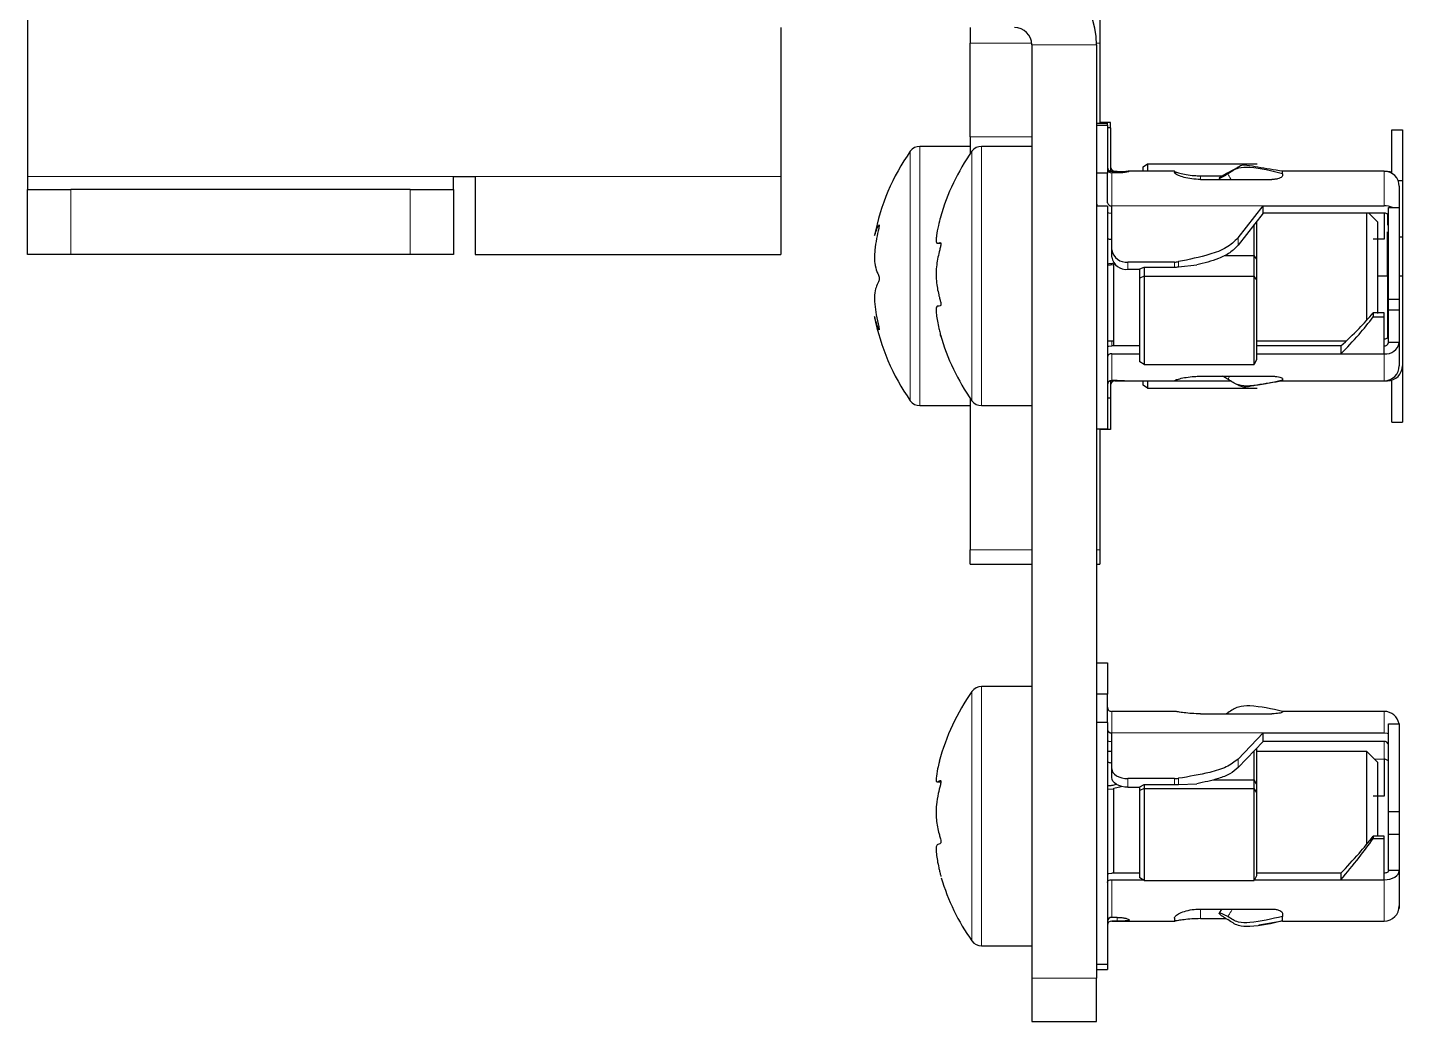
# Model space of a CAD drawing. Header units: millimetres. Extents: x -814 to 1058, y -456 to 1988.
# Drawn here: x -65.4 to -1.8, y -456 to -410 of the extents above; entities that cross this region are included whole.
import ezdxf

# ---------------------------------------------------------------- set-up
doc = ezdxf.new("R2010")
doc.units = ezdxf.units.MM

msp = doc.modelspace()

# ---------------------------------------------------------------- linework, layer by layer
at = {"color": 7, "linetype": 'Continuous', "lineweight": 25}
for p, q in [((-65.369, -403.533), (-65.369, -416.933)), ((-15.769, -406.139), (-15.769, -410.757)), ((-30.519, -410.033), (-30.519, -416.933)), ((-21.769, -410.033), (-21.769, -410.757)), ((-21.769, -415.087), (-21.769, -410.757)), ((-18.919, -410.833), (-18.919, -454.033)), ((-15.919, -410.833), (-15.919, -454.033)), ((-15.769, -410.757), (-15.769, -414.455)), ((-15.919, -414.455), (-15.419, -414.455)), ((-15.919, -414.552), (-15.419, -414.552)), ((-15.269, -414.433), (-15.769, -414.433)), ((-15.419, -414.552), (-15.419, -414.455)), ((-15.419, -414.552), (-15.419, -416.781)), ((-15.269, -414.675), (-15.269, -414.433)), ((-21.769, -415.087), (-21.769, -415.882)), ((-15.269, -414.675), (-15.419, -414.675)), ((-15.269, -414.675), (-15.269, -416.692)), ((-2.269, -414.775), (-1.769, -414.775)), ((-2.269, -416.777), (-2.269, -414.775)), ((-1.769, -414.775), (-1.769, -417.117)), ((-21.769, -415.533), (-24.094, -415.533)), ((-18.919, -415.533), (-21.244, -415.533)), ((-13.769, -416.483), (-13.569, -416.34)), ((-13.769, -416.683), (-13.769, -416.483)), ((-13.569, -416.34), (-13.569, -416.683)), ((-13.569, -416.34), (-8.484, -416.34)), ((-9.39, -416.505), (-9.843, -416.754)), ((-65.369, -416.933), (-65.369, -417.533)), ((-45.669, -417.533), (-45.669, -416.933)), ((-45.669, -416.933), (-44.669, -416.933)), ((-44.669, -416.933), (-44.669, -420.533)), ((-30.519, -416.933), (-30.519, -420.533)), ((-15.419, -416.781), (-15.919, -416.781)), ((-15.419, -418.153), (-15.419, -416.781)), ((-14.969, -416.698), (-15.219, -416.698)), ((-14.969, -416.764), (-15.219, -416.764)), ((-15.069, -416.698), (-15.069, -416.683)), ((-15.069, -416.683), (-15.009, -416.683)), ((-12.319, -416.683), (-14.452, -416.683)), ((-14.419, -416.686), (-14.419, -416.695)), ((-12.319, -416.683), (-12.319, -416.738)), ((-11.119, -416.896), (-10.088, -416.896)), ((-11.119, -417.068), (-7.819, -417.068)), ((-10.246, -417.005), (-10.246, -417.003)), ((-10.246, -417.006), (-10.211, -417.068)), ((-2.619, -416.683), (-7.319, -416.683)), ((-7.319, -416.798), (-7.319, -416.683)), ((-7.319, -416.798), (-7.319, -416.897)), ((-2.619, -416.683), (-2.469, -416.683)), ((-1.971, -417.117), (-1.769, -417.117)), ((-1.769, -417.117), (-1.769, -419.727)), ((-65.369, -420.533), (-65.369, -417.533)), ((-65.369, -417.533), (-63.369, -417.533)), ((-47.669, -417.533), (-63.369, -417.533)), ((-47.669, -417.533), (-45.669, -417.533)), ((-45.669, -417.533), (-45.669, -420.533)), ((-1.919, -417.383), (-1.919, -418.365)), ((-15.419, -418.308), (-15.919, -418.308)), ((-15.419, -418.308), (-15.419, -428.611)), ((-15.219, -420.33), (-15.219, -418.287)), ((-9.374, -419.773), (-8.219, -418.287)), ((-8.219, -418.621), (-8.219, -418.287)), ((-8.219, -418.287), (-2.619, -418.287)), ((-2.419, -418.365), (-1.919, -418.365)), ((-2.419, -422.612), (-2.419, -418.365)), ((-1.919, -418.365), (-1.919, -422.612)), ((-8.219, -418.621), (-9.374, -420.107)), ((-8.519, -419.007), (-8.519, -420.739)), ((-2.619, -418.621), (-8.219, -418.621)), ((-3.419, -418.883), (-3.419, -418.621)), ((-3.419, -423.577), (-3.419, -418.883)), ((-2.919, -419.033), (-3.331, -418.621)), ((-2.919, -419.033), (-2.919, -419.325)), ((-8.634, -420.584), (-8.634, -419.156)), ((-2.919, -419.325), (-2.919, -423.263)), ((-1.919, -419.727), (-1.769, -419.727)), ((-1.769, -419.727), (-1.769, -421.533)), ((-23.269, -420.017), (-23.123, -420.017)), ((-15.219, -420.664), (-15.219, -420.33)), ((-2.619, -419.835), (-3.119, -419.835)), ((-63.369, -420.533), (-65.369, -420.533)), ((-47.669, -420.533), (-63.369, -420.533)), ((-45.669, -420.533), (-47.669, -420.533)), ((-44.669, -420.533), (-30.519, -420.533)), ((-15.419, -421.037), (-15.119, -421.001)), ((-15.119, -420.986), (-15.074, -420.974)), ((-15.119, -424.765), (-15.119, -420.986)), ((-12.318, -420.887), (-14.469, -420.887)), ((-12.123, -421.11), (-11.283, -421.024)), ((-10.01, -420.584), (-8.634, -420.584)), ((-8.634, -421.545), (-8.634, -420.584)), ((-8.519, -420.739), (-8.634, -420.584)), ((-8.519, -420.739), (-8.519, -421.689)), ((-14.469, -421.222), (-13.919, -421.222)), ((-13.919, -421.208), (-13.719, -421.119)), ((-13.919, -421.628), (-13.919, -421.208)), ((-13.719, -421.545), (-13.919, -421.628)), ((-13.919, -425.499), (-13.919, -421.628)), ((-13.719, -421.119), (-13.719, -421.545)), ((-13.719, -421.119), (-12.318, -421.119)), ((-13.719, -421.545), (-13.719, -425.635)), ((-13.719, -421.545), (-8.634, -421.545)), ((-8.634, -425.635), (-8.634, -421.545)), ((-8.519, -421.689), (-8.634, -421.545)), ((-2.919, -421.533), (-2.469, -421.533)), ((-2.469, -421.533), (-2.419, -421.533)), ((-1.919, -421.533), (-1.769, -421.533)), ((-1.769, -421.533), (-1.769, -425.683)), ((-8.519, -421.689), (-8.519, -425.399)), ((-2.419, -422.612), (-1.919, -422.612)), ((-2.419, -423.1), (-2.419, -422.612)), ((-1.919, -422.612), (-1.919, -423.1)), ((-3.119, -423.232), (-3.119, -423.427)), ((-2.619, -423.232), (-3.119, -423.232)), ((-3.119, -423.427), (-2.619, -423.427)), ((-2.619, -423.427), (-2.619, -423.232)), ((-2.419, -423.1), (-1.919, -423.1)), ((-2.419, -424.616), (-2.419, -423.1)), ((-1.919, -423.1), (-1.919, -424.616)), ((-15.419, -424.533), (-15.119, -424.533)), ((-13.919, -424.765), (-15.219, -424.765)), ((-8.519, -424.533), (-4.377, -424.533)), ((-4.619, -424.765), (-8.519, -424.765)), ((-4.619, -424.765), (-4.619, -425.136)), ((-1.919, -424.616), (-2.419, -424.616)), ((-1.919, -424.616), (-1.919, -425.683)), ((-15.219, -425.136), (-13.919, -425.136)), ((-8.519, -425.399), (-8.634, -425.635)), ((-8.519, -425.136), (-4.619, -425.136)), ((-4.619, -425.136), (-2.619, -425.136)), ((-13.719, -425.635), (-13.919, -425.499)), ((-13.719, -425.635), (-8.634, -425.635)), ((-1.769, -425.683), (-1.769, -428.291)), ((-15.269, -426.374), (-15.269, -427.166)), ((-14.969, -426.368), (-15.219, -426.368)), ((-15.069, -426.383), (-14.452, -426.383)), ((-14.452, -426.383), (-12.319, -426.383)), ((-13.769, -426.584), (-13.769, -426.383)), ((-13.569, -426.726), (-13.769, -426.584)), ((-13.569, -426.383), (-13.569, -426.726)), ((-13.569, -426.726), (-8.484, -426.726)), ((-12.319, -426.378), (-12.319, -426.383)), ((-12.319, -426.383), (-9.714, -426.383)), ((-11.119, -426.171), (-7.819, -426.171)), ((-7.319, -426.292), (-7.319, -426.352)), ((-7.319, -426.383), (-7.319, -426.352)), ((-7.319, -426.383), (-2.619, -426.383)), ((-2.619, -426.383), (-2.469, -426.383)), ((-2.269, -428.291), (-2.269, -426.354)), ((-21.769, -427.185), (-21.769, -434.203)), ((-15.419, -427.166), (-15.269, -427.166)), ((-15.269, -427.166), (-15.269, -428.633)), ((-24.094, -427.533), (-21.769, -427.533)), ((-21.244, -427.533), (-18.919, -427.533)), ((-15.919, -428.611), (-15.419, -428.611)), ((-15.769, -428.611), (-15.769, -434.203)), ((-15.269, -428.633), (-15.769, -428.633)), ((-2.269, -428.291), (-1.769, -428.291)), ((-21.769, -434.873), (-21.769, -434.203)), ((-15.769, -434.203), (-15.769, -434.873)), ((-21.769, -434.873), (-18.919, -434.873)), ((-15.919, -434.873), (-15.769, -434.873)), ((-15.919, -439.433), (-15.419, -439.433)), ((-15.419, -439.433), (-15.419, -440.884)), ((-18.919, -440.533), (-21.244, -440.533)), ((-15.419, -440.884), (-15.919, -440.884)), ((-15.419, -442.19), (-15.419, -440.884)), ((-14.925, -441.683), (-15.219, -441.683)), ((-12.299, -441.683), (-14.925, -441.683)), ((-11.119, -441.794), (-7.819, -441.794)), ((-2.619, -441.683), (-7.319, -441.683)), ((-7.319, -441.686), (-7.319, -441.683)), ((-7.319, -441.686), (-7.319, -441.713)), ((-15.419, -442.19), (-15.919, -442.19)), ((-15.419, -442.19), (-15.419, -453.384)), ((-2.419, -442.262), (-1.919, -442.262)), ((-2.419, -446.31), (-2.419, -442.262)), ((-1.919, -442.262), (-1.919, -446.31)), ((-15.219, -444.341), (-15.219, -442.675)), ((-9.374, -443.886), (-8.219, -442.675)), ((-8.219, -443.072), (-9.374, -444.284)), ((-8.219, -443.072), (-8.219, -442.675)), ((-8.219, -442.675), (-2.619, -442.675)), ((-2.619, -443.072), (-8.219, -443.072)), ((-15.219, -443.533), (-15.419, -443.533)), ((-8.634, -444.851), (-8.634, -443.508)), ((-8.519, -443.387), (-8.519, -445.035)), ((-3.419, -443.533), (-8.519, -443.533)), ((-2.919, -444.033), (-3.419, -443.533)), ((-3.419, -446.275), (-3.419, -443.533)), ((-15.219, -444.738), (-15.219, -444.341)), ((-2.919, -444.033), (-2.919, -446.318)), ((-23.296, -444.944), (-23.141, -444.944)), ((-15.119, -445.232), (-14.779, -445.15)), ((-12.318, -444.795), (-14.469, -444.795)), ((-14.469, -445.193), (-13.919, -445.193)), ((-13.919, -445.177), (-13.719, -445.071)), ((-13.919, -445.349), (-13.919, -445.177)), ((-13.719, -445.071), (-13.719, -445.246)), ((-13.719, -445.071), (-12.318, -445.071)), ((-12.123, -445.067), (-11.283, -445.032)), ((-10.547, -444.851), (-8.634, -444.851)), ((-8.634, -445.246), (-8.634, -444.851)), ((-8.519, -445.035), (-8.634, -444.851)), ((-8.519, -445.035), (-8.519, -445.425)), ((-15.419, -445.286), (-15.119, -445.266)), ((-15.119, -449.169), (-15.119, -445.232)), ((-13.719, -445.246), (-13.919, -445.349)), ((-13.919, -449.386), (-13.919, -445.349)), ((-13.719, -445.246), (-13.719, -449.511)), ((-13.719, -445.246), (-8.634, -445.246)), ((-8.634, -449.511), (-8.634, -445.246)), ((-8.519, -445.425), (-8.634, -445.246)), ((-8.519, -445.425), (-8.519, -449.294)), ((-2.619, -445.607), (-3.119, -445.607)), ((-3.419, -447.84), (-3.419, -446.275)), ((-2.919, -446.318), (-2.919, -447.472)), ((-2.419, -446.31), (-1.919, -446.31)), ((-2.419, -447.36), (-2.419, -446.31)), ((-1.919, -446.31), (-1.919, -447.36)), ((-3.119, -447.459), (-3.119, -447.565)), ((-2.619, -447.459), (-3.119, -447.459)), ((-3.119, -447.565), (-2.619, -447.565)), ((-2.619, -447.565), (-2.619, -447.459)), ((-2.419, -447.36), (-1.919, -447.36)), ((-2.419, -449.047), (-2.419, -447.36)), ((-1.919, -447.36), (-1.919, -449.047)), ((-13.919, -449.169), (-15.219, -449.169)), ((-15.219, -449.471), (-13.782, -449.471)), ((-13.719, -449.511), (-13.919, -449.386)), ((-13.719, -449.511), (-8.634, -449.511)), ((-8.519, -449.294), (-8.634, -449.511)), ((-8.613, -449.471), (-4.619, -449.471)), ((-4.619, -449.169), (-8.519, -449.169)), ((-4.619, -449.169), (-4.619, -449.471)), ((-4.619, -449.471), (-2.619, -449.471)), ((-1.919, -449.047), (-2.419, -449.047)), ((-1.919, -449.047), (-1.919, -450.683)), ((-11.119, -450.827), (-7.819, -450.827)), ((-10.137, -450.827), (-10.245, -451.021)), ((-1.929, -450.804), (-1.919, -450.804)), ((-1.919, -450.683), (-1.919, -450.804)), ((-14.969, -451.213), (-15.219, -451.213)), ((-15.219, -451.383), (-14.925, -451.383)), ((-14.969, -451.383), (-15.219, -451.383)), ((-14.925, -451.383), (-12.299, -451.383)), ((-14.419, -451.327), (-14.419, -451.35)), ((-12.319, -451.251), (-12.319, -451.38)), ((-11.119, -451.272), (-9.923, -451.272)), ((-10.246, -451.03), (-10.246, -451.025)), ((-8.411, -451.56), (-7.319, -451.372)), ((-7.319, -451.037), (-7.319, -451.166)), ((-7.319, -451.383), (-7.319, -451.166)), ((-7.319, -451.383), (-2.619, -451.383)), ((-21.244, -452.533), (-18.919, -452.533)), ((-15.919, -453.384), (-15.419, -453.384)), ((-15.419, -453.384), (-15.419, -453.633)), ((-18.919, -454.033), (-18.919, -456.033)), ((-15.919, -453.633), (-15.419, -453.633)), ((-15.919, -456.033), (-15.919, -454.033)), ((-18.919, -456.033), (-15.919, -456.033))]:
    msp.add_line(p, q, dxfattribs=at)
at = {"color": 8, "linetype": 'Continuous', "lineweight": 18}
for p, q in [((-21.769, -410.757), (-18.923, -410.757)), ((-18.919, -410.833), (-15.919, -410.833)), ((-15.92, -410.757), (-15.769, -410.757)), ((-18.919, -415.087), (-21.769, -415.087)), ((-24.535, -415.767), (-24.535, -415.762)), ((-24.535, -427.305), (-24.535, -415.767)), ((-24.094, -415.539), (-24.094, -415.533)), ((-24.094, -427.533), (-24.094, -415.539)), ((-21.685, -427.305), (-21.685, -415.762)), ((-21.244, -427.533), (-21.244, -415.533)), ((-65.369, -416.933), (-45.669, -416.933)), ((-44.669, -416.933), (-30.519, -416.933)), ((-15.219, -416.764), (-15.219, -418.287)), ((-14.969, -416.764), (-14.969, -416.698)), ((-11.119, -416.896), (-11.119, -417.068)), ((-2.619, -418.287), (-2.619, -416.683)), ((-63.369, -417.533), (-63.369, -420.533)), ((-47.669, -420.533), (-47.669, -417.533)), ((-15.219, -418.287), (-8.219, -418.287)), ((-2.469, -419.174), (-2.469, -418.667)), ((-9.374, -420.107), (-9.374, -419.773)), ((-14.469, -420.887), (-14.469, -421.222)), ((-12.318, -421.119), (-12.318, -420.887)), ((-12.123, -420.868), (-12.123, -421.11)), ((-2.469, -424.4), (-2.469, -421.533)), ((-15.219, -424.533), (-15.219, -424.765)), ((-2.619, -424.765), (-2.619, -424.445)), ((-15.219, -425.136), (-15.219, -426.368)), ((-2.619, -426.383), (-2.619, -425.136)), ((-15.069, -426.368), (-15.069, -426.383)), ((-2.469, -426.383), (-2.469, -426.367)), ((-21.769, -434.203), (-18.919, -434.203)), ((-15.919, -434.203), (-15.769, -434.203)), ((-21.244, -452.533), (-21.244, -440.533)), ((-21.685, -452.305), (-21.685, -440.762)), ((-15.219, -441.683), (-15.219, -442.675)), ((-9.843, -441.748), (-9.816, -441.794)), ((-2.619, -442.675), (-2.619, -441.683)), ((-15.219, -442.675), (-8.219, -442.675)), ((-2.619, -443.898), (-2.619, -443.072)), ((-9.374, -444.284), (-9.374, -443.886)), ((-2.619, -443.898), (-3.054, -443.898)), ((-14.469, -444.795), (-14.469, -445.193)), ((-12.318, -445.071), (-12.318, -444.795)), ((-12.123, -444.779), (-12.123, -445.067)), ((-15.219, -449.471), (-15.219, -451.213)), ((-2.619, -451.383), (-2.619, -449.471)), ((-11.119, -450.827), (-11.119, -451.272)), ((-14.969, -451.383), (-14.969, -451.213)), ((-15.919, -454.033), (-18.919, -454.033))]:
    msp.add_line(p, q, dxfattribs=at)
at = {"color": 7, "linetype": 'Continuous', "lineweight": 25, "flags": 128}
for points in [[(-2.469, -416.683), (-2.332, -416.697), (-2.269, -416.712)], [(-15.919, -418.153), (-15.905, -418.244), (-15.88, -418.308)], [(-15.419, -418.602), (-15.355, -418.612), (-15.219, -418.621)], [(-15.419, -424.787), (-15.355, -424.775), (-15.219, -424.765)], [(-15.419, -443.049), (-15.355, -443.062), (-15.219, -443.072)], [(-2.619, -442.675), (-2.482, -442.685), (-2.419, -442.698)], [(-2.419, -444.019), (-2.423, -443.995), (-2.434, -443.973), (-2.453, -443.952), (-2.477, -443.933), (-2.508, -443.918), (-2.542, -443.907), (-2.58, -443.9), (-2.619, -443.898)], [(-15.219, -444.341), (-15.204, -444.429), (-15.162, -444.514), (-15.092, -444.593), (-14.999, -444.662), (-14.886, -444.718), (-14.756, -444.76), (-14.615, -444.786), (-14.469, -444.795)], [(-14.469, -445.193), (-14.615, -445.184), (-14.756, -445.158), (-14.886, -445.116), (-14.999, -445.06), (-15.092, -444.991), (-15.162, -444.912), (-15.204, -444.827), (-15.219, -444.738)], [(-15.419, -449.186), (-15.355, -449.177), (-15.219, -449.169)], [(-15.419, -449.593), (-15.415, -449.569), (-15.404, -449.546), (-15.385, -449.525), (-15.36, -449.507), (-15.33, -449.492), (-15.295, -449.481), (-15.258, -449.474), (-15.219, -449.471)], [(-2.419, -449.047), (-2.423, -449.071), (-2.434, -449.094), (-2.453, -449.115), (-2.477, -449.133), (-2.508, -449.148), (-2.542, -449.159), (-2.58, -449.166), (-2.619, -449.169)], [(-2.619, -449.471), (-2.482, -449.463), (-2.351, -449.439), (-2.23, -449.4), (-2.124, -449.347), (-2.037, -449.283), (-1.972, -449.21), (-1.932, -449.13), (-1.919, -449.047)]]:
    msp.add_lwpolyline(points, dxfattribs=at)
at = {"color": 7, "linetype": 'Continuous', "lineweight": 25}
for centre, radius, start, end in [((-19.719, -410.833), 3.8, 360, 90), ((-19.719, -410.833), 0.8, 0, 90), ((-16.369, -421.533), 10, 144.74847, 169.13664), ((-24.094, -416.073), 0.54, 90, 144.74847), ((-13.519, -421.533), 10, 144.74847, 164.2164), ((-21.244, -416.073), 0.54, 90, 144.74847), ((-15.219, -416.499), 0.2, 180.08935, 270.08907), ((-15.221, -416.566), 0.198, 180.48602, 270.47792), ((-15.069, -416.483), 0.2, 180, 270), ((-2.619, -417.383), 0.7, 360, 90), ((-15.246, -418.112), 0.177, 193.44863, 278.95624), ((-2.612, -419.248), 0.962, 66.6447, 90.4317), ((-2.591, -418.797), 0.177, 13.44863, 98.95624), ((-14.553, -420.217), 0.676, 189.63694, 277.14426), ((-14.553, -420.551), 0.676, 189.63694, 277.14426), ((-12.317, -419.891), 0.996, 269.96573, 281.24283), ((-16.369, -421.533), 10, 190.82426, 215.25153), ((-13.519, -421.533), 10, 195.76708, 215.25153), ((-2.591, -424.27), 0.177, 261.04376, 346.55137), ((-2.54, -424.511), 0.63, 262.85574, 350.36306), ((-2.596, -424.586), 0.18, 262.85574, 350.36306), ((-15.241, -425.315), 0.18, 82.85574, 170.36306), ((-2.619, -425.683), 0.7, 270, 360), ((-2.469, -425.683), 0.7, 270, 0), ((-15.219, -426.568), 0.2, 89.91093, 179.91065), ((-15.069, -426.583), 0.2, 90, 180), ((-24.094, -426.993), 0.54, 215.25153, 270), ((-21.244, -426.993), 0.54, 215.25153, 270), ((-21.244, -441.073), 0.54, 90, 144.74847), ((-13.519, -446.533), 10, 144.74847, 165.35216), ((-15.219, -441.483), 0.2, 180.0002, 270.0002), ((-2.619, -442.383), 0.7, 9.94909, 90), ((-15.237, -442.492), 0.183, 187.23659, 275.7518), ((-2.601, -443.255), 0.183, 7.23659, 95.7518), ((-12.317, -443.581), 1.214, 269.96029, 279.18959), ((-13.519, -446.533), 10, 196.54426, 215.25153), ((-2.619, -450.683), 0.7, 270, 360), ((-15.222, -451.41), 0.197, 88.99664, 178.9602), ((-15.219, -451.583), 0.2, 89.9998, 179.9998), ((-21.244, -451.993), 0.54, 215.25153, 270)]:
    msp.add_arc(centre, radius, start, end, dxfattribs=at)
for centre, ratio in [((-12.318, -420.852), 0.356453), ((-12.318, -444.961), 0.14648)]:
    msp.add_ellipse(centre, major_axis=(0.75, 0), ratio=ratio, start_param=4.712389, end_param=4.975032, dxfattribs=at)
for points, knots in [([(-7.319, -416.798), (-7.818, -416.675), (-8.489, -416.51), (-9.383, -416.498), (-9.688, -416.704), (-9.843, -416.808)], [0, 0, 0, 0, 0.587693, 0.790818, 1, 1, 1, 1]), ([(-7.319, -416.683), (-7.706, -416.627), (-8.267, -416.544), (-8.876, -416.417), (-9.208, -416.399), (-9.348, -416.48), (-9.419, -416.52)], [0, 0, 0, 0, 0.53039, 0.769058, 0.884473, 1, 1, 1, 1]), ([(-14.969, -416.698), (-14.907, -416.698), (-14.783, -416.697), (-14.619, -416.69), (-14.494, -416.684), (-14.428, -416.682), (-14.422, -416.685), (-14.419, -416.686)], [0, 0, 0, 0, 0.214393, 0.428789, 0.643061, 0.856854, 1, 1, 1, 1]), ([(-14.419, -416.695), (-14.425, -416.7), (-14.437, -416.71), (-14.531, -416.731), (-14.67, -416.75), (-14.825, -416.762), (-14.928, -416.764), (-14.969, -416.764)], [0, 0, 0, 0, 0.2143054, 0.4286504, 0.6422794, 0.8562229, 1, 1, 1, 1]), ([(-12.319, -416.689), (-12.306, -416.698), (-12.282, -416.718), (-12.082, -416.781), (-11.784, -416.846), (-11.445, -416.889), (-11.216, -416.894), (-11.119, -416.896)], [0, 0, 0, 0, 0.212833, 0.42585, 0.635542, 0.846587, 1, 1, 1, 1]), ([(-11.119, -417.068), (-11.254, -417.063), (-11.523, -417.052), (-11.883, -416.976), (-12.152, -416.879), (-12.298, -416.793), (-12.313, -416.754), (-12.319, -416.738)], [0, 0, 0, 0, 0.213238, 0.42649, 0.63916, 0.849598, 1, 1, 1, 1]), ([(-9.843, -416.754), (-9.891, -416.781), (-9.989, -416.836), (-10.114, -416.91), (-10.204, -416.967), (-10.242, -416.995), (-10.245, -417.001), (-10.246, -417.003)], [0, 0, 0, 0, 0.225867, 0.451734, 0.677598, 0.903479, 1, 1, 1, 1]), ([(-10.246, -417.005), (-10.241, -417.005), (-10.232, -417.006), (-10.156, -416.972), (-10.045, -416.916), (-9.933, -416.857), (-9.864, -416.819), (-9.843, -416.808)], [0, 0, 0, 0, 0.225883, 0.451767, 0.67765, 0.903524, 1, 1, 1, 1]), ([(-7.319, -416.897), (-7.324, -416.914), (-7.335, -416.948), (-7.421, -417), (-7.547, -417.041), (-7.688, -417.065), (-7.781, -417.067), (-7.819, -417.068)], [0, 0, 0, 0, 0.2143729, 0.4287785, 0.6425919, 0.8566662, 1, 1, 1, 1]), ([(-23.141, -418.809), (-23.142, -418.814), (-23.173, -418.923), (-23.253, -419.241), (-23.322, -419.611), (-23.35, -419.894), (-23.325, -420.047), (-23.245, -420.01), (-23.162, -419.987), (-23.133, -419.995), (-23.122, -420.017), (-23.119, -420.037), (-23.119, -420.061), (-23.123, -420.097), (-23.14, -420.19), (-23.221, -420.496), (-23.307, -420.877), (-23.35, -421.387), (-23.33, -421.892), (-23.258, -422.256), (-23.185, -422.537), (-23.158, -422.641), (-23.138, -422.719), (-23.126, -422.776), (-23.12, -422.821), (-23.119, -422.838), (-23.119, -422.846)], [0, 0, 0, 0, 0.00365, 0.077461, 0.171814, 0.228586, 0.285766, 0.416114, 0.454923, 0.474397, 0.482246, 0.486516, 0.490821, 0.495681, 0.504404, 0.537695, 0.669138, 0.731239, 0.794134, 0.916194, 0.946326, 0.965487, 0.978097, 0.99078, 0.995843, 1, 1, 1, 1]), ([(-2.619, -418.621), (-2.619, -418.777), (-2.619, -419.136), (-2.619, -419.582), (-2.619, -419.835)], [0, 0, 0, 0, 0.433451, 1, 1, 1, 1]), ([(-26.189, -419.651), (-26.19, -419.658), (-26.192, -419.676), (-26.13, -419.489), (-26.05, -419.287), (-25.992, -419.179), (-25.976, -419.16), (-25.97, -419.162), (-25.968, -419.173), (-25.97, -419.195), (-25.979, -419.246), (-26.024, -419.45), (-26.106, -419.817), (-26.175, -420.272), (-26.2, -420.677), (-26.175, -421.036), (-26.103, -421.275), (-26.022, -421.458), (-25.984, -421.558), (-25.972, -421.614), (-25.969, -421.643), (-25.969, -421.668), (-25.971, -421.696), (-25.981, -421.747), (-26.038, -421.883), (-26.13, -422.045), (-26.196, -422.329), (-26.192, -422.753), (-26.135, -423.221), (-26.057, -423.605), (-25.998, -423.864), (-25.977, -423.957), (-25.97, -424.006), (-25.968, -424.021), (-25.97, -424.029), (-25.978, -424.025), (-26.02, -423.946), (-26.101, -423.73), (-26.173, -423.489), (-26.186, -423.432), (-26.19, -423.414)], [0, 0, 0, 0, 0.031606, 0.08599, 0.146926, 0.162165, 0.169821, 0.172902, 0.176017, 0.178677, 0.182699, 0.194136, 0.245481, 0.30493, 0.341521, 0.378321, 0.450036, 0.485425, 0.500034, 0.504619, 0.507564, 0.510071, 0.512573, 0.517012, 0.53072, 0.594642, 0.659092, 0.697147, 0.750509, 0.809821, 0.823325, 0.836953, 0.840019, 0.842585, 0.845154, 0.849068, 0.859852, 0.907936, 0.969401, 1, 1, 1, 1]), ([(-2.469, -421.533), (-2.469, -421.139), (-2.469, -420.434), (-2.469, -419.774), (-2.469, -419.484)], [0, 0, 0, 0, 0.559866, 1, 1, 1, 1]), ([(-15.419, -419.769), (-15.418, -419.774), (-15.416, -419.784), (-15.399, -419.8), (-15.362, -419.818), (-15.292, -419.828), (-15.244, -419.836), (-15.219, -419.84)], [0, 0, 0, 0, 0.195302, 0.377541, 0.538909, 0.761383, 1, 1, 1, 1]), ([(-9.374, -419.773), (-9.543, -419.932), (-9.893, -420.264), (-10.876, -420.613), (-11.639, -420.769), (-12.123, -420.868)], [0, 0, 0, 0, 0.254027, 0.526591, 1, 1, 1, 1]), ([(-9.374, -420.107), (-9.494, -420.23), (-9.738, -420.48), (-10.402, -420.796), (-10.942, -420.936), (-11.283, -421.024)], [0, 0, 0, 0, 0.261809, 0.533628, 1, 1, 1, 1]), ([(-15.419, -420.932), (-15.418, -420.937), (-15.416, -420.946), (-15.399, -420.957), (-15.361, -420.966), (-15.285, -420.959), (-15.203, -420.949), (-15.146, -420.934), (-15.116, -420.927)], [0, 0, 0, 0, 0.146813, 0.283805, 0.40511, 0.587871, 0.783158, 1, 1, 1, 1]), ([(-23.119, -422.846), (-23.119, -422.853), (-23.12, -422.871), (-23.128, -422.898), (-23.171, -422.935), (-23.252, -422.916), (-23.321, -422.945), (-23.349, -423.075), (-23.327, -423.403), (-23.251, -423.81), (-23.17, -424.141), (-23.137, -424.262), (-23.124, -424.312), (-23.119, -424.33), (-23.119, -424.333), (-23.121, -424.325), (-23.128, -424.301), (-23.136, -424.272), (-23.141, -424.254)], [0, 0, 0, 0, 0.008099, 0.019489, 0.051051, 0.192127, 0.359973, 0.466272, 0.57344, 0.807079, 0.883862, 0.922338, 0.941681, 0.950032, 0.95847, 0.965715, 0.978482, 1, 1, 1, 1]), ([(-4.619, -424.765), (-4.339, -424.509), (-3.839, -424.052), (-3.339, -423.482), (-3.119, -423.232)], [0, 0, 0, 0, 0.559868, 1, 1, 1, 1]), ([(-4.619, -425.136), (-4.339, -424.848), (-3.839, -424.332), (-3.339, -423.703), (-3.119, -423.427)], [0, 0, 0, 0, 0.559911, 1, 1, 1, 1]), ([(-2.619, -425.136), (-2.619, -424.848), (-2.619, -424.332), (-2.619, -423.703), (-2.619, -423.427)], [0, 0, 0, 0, 0.559866, 1, 1, 1, 1]), ([(-14.969, -426.368), (-14.907, -426.369), (-14.783, -426.37), (-14.62, -426.376), (-14.501, -426.382), (-14.466, -426.382), (-14.452, -426.383)], [0, 0, 0, 0, 0.268337, 0.536678, 0.804865, 1, 1, 1, 1]), ([(-12.319, -426.378), (-12.306, -426.368), (-12.282, -426.349), (-12.082, -426.285), (-11.784, -426.221), (-11.445, -426.178), (-11.216, -426.173), (-11.119, -426.171)], [0, 0, 0, 0, 0.212833, 0.42585, 0.635542, 0.846587, 1, 1, 1, 1]), ([(-9.843, -426.312), (-9.892, -426.285), (-9.983, -426.234), (-10.055, -426.191), (-10.088, -426.171)], [0, 0, 0, 0, 0.54387, 1, 1, 1, 1]), ([(-7.319, -426.352), (-7.818, -426.471), (-8.489, -426.632), (-9.383, -426.628), (-9.688, -426.418), (-9.843, -426.312)], [0, 0, 0, 0, 0.587693, 0.790818, 1, 1, 1, 1]), ([(-9.419, -426.546), (-9.359, -426.581), (-9.27, -426.633), (-9.124, -426.663), (-8.889, -426.654), (-8.289, -426.52), (-7.719, -426.44), (-7.319, -426.383)], [0, 0, 0, 0, 0.113251, 0.16898, 0.224646, 0.455828, 1, 1, 1, 1]), ([(-7.819, -426.171), (-7.763, -426.172), (-7.65, -426.176), (-7.5, -426.2), (-7.387, -426.233), (-7.327, -426.266), (-7.321, -426.285), (-7.319, -426.292)], [0, 0, 0, 0, 0.214445, 0.428893, 0.643239, 0.857188, 1, 1, 1, 1]), ([(-11.119, -441.794), (-11.254, -441.791), (-11.523, -441.786), (-11.883, -441.746), (-12.15, -441.705), (-12.281, -441.683), (-12.296, -441.685), (-12.299, -441.685)], [0, 0, 0, 0, 0.234814, 0.469643, 0.703831, 0.935562, 1, 1, 1, 1]), ([(-9.923, -441.794), (-9.917, -441.791), (-9.892, -441.775), (-9.864, -441.76), (-9.843, -441.748)], [0, 0, 0, 0, 0.2354194, 1, 1, 1, 1]), ([(-7.319, -441.686), (-7.818, -441.57), (-8.489, -441.414), (-9.383, -441.431), (-9.688, -441.641), (-9.843, -441.748)], [0, 0, 0, 0, 0.587693, 0.790818, 1, 1, 1, 1]), ([(-7.319, -441.713), (-7.324, -441.72), (-7.335, -441.734), (-7.421, -441.758), (-7.547, -441.78), (-7.688, -441.792), (-7.781, -441.794), (-7.819, -441.794)], [0, 0, 0, 0, 0.214373, 0.428779, 0.642592, 0.856666, 1, 1, 1, 1]), ([(-9.374, -443.886), (-9.543, -444.017), (-9.893, -444.287), (-10.876, -444.572), (-11.639, -444.699), (-12.123, -444.779)], [0, 0, 0, 0, 0.2540266, 0.5265912, 1, 1, 1, 1]), ([(-2.619, -443.898), (-2.619, -444.195), (-2.619, -444.727), (-2.619, -445.338), (-2.619, -445.607)], [0, 0, 0, 0, 0.559785, 1, 1, 1, 1]), ([(-23.19, -444.003), (-23.218, -444.114), (-23.289, -444.387), (-23.346, -444.748), (-23.342, -444.946), (-23.285, -444.954), (-23.207, -444.896), (-23.148, -444.88), (-23.127, -444.884), (-23.12, -444.912), (-23.118, -444.931), (-23.12, -444.957), (-23.128, -445.011), (-23.17, -445.196), (-23.252, -445.511), (-23.323, -445.926), (-23.35, -446.349), (-23.325, -446.836), (-23.245, -447.201), (-23.162, -447.499), (-23.133, -447.613), (-23.122, -447.675), (-23.119, -447.709), (-23.119, -447.734), (-23.123, -447.758), (-23.14, -447.796), (-23.221, -447.827), (-23.307, -447.833), (-23.35, -447.998), (-23.33, -448.347), (-23.258, -448.748), (-23.185, -449.058), (-23.158, -449.168), (-23.138, -449.244), (-23.126, -449.292), (-23.12, -449.317), (-23.119, -449.321), (-23.119, -449.323)], [0, 0, 0, 0, 0.046233, 0.113467, 0.153166, 0.208832, 0.270707, 0.284793, 0.299011, 0.302209, 0.304886, 0.307566, 0.311648, 0.322899, 0.373059, 0.43718, 0.475761, 0.514619, 0.603202, 0.629576, 0.64281, 0.648144, 0.651045, 0.653971, 0.657274, 0.663202, 0.685826, 0.775152, 0.817355, 0.860097, 0.943047, 0.963524, 0.976545, 0.985115, 0.993735, 0.997175, 1, 1, 1, 1]), ([(-15.419, -443.961), (-15.418, -443.97), (-15.416, -443.987), (-15.399, -444.013), (-15.362, -444.04), (-15.292, -444.051), (-15.244, -444.059), (-15.219, -444.063)], [0, 0, 0, 0, 0.195302, 0.377541, 0.538909, 0.761383, 1, 1, 1, 1]), ([(-9.374, -444.284), (-9.494, -444.384), (-9.738, -444.588), (-10.402, -444.846), (-10.942, -444.96), (-11.283, -445.032)], [0, 0, 0, 0, 0.261809, 0.533628, 1, 1, 1, 1]), ([(-15.419, -445.049), (-15.418, -445.058), (-15.416, -445.075), (-15.399, -445.096), (-15.361, -445.114), (-15.285, -445.109), (-15.166, -445.096), (-15.071, -445.072), (-15.004, -445.056)], [0, 0, 0, 0, 0.115696, 0.223653, 0.319247, 0.463273, 0.617169, 1, 1, 1, 1]), ([(-4.619, -449.169), (-4.339, -448.871), (-3.839, -448.34), (-3.339, -447.728), (-3.119, -447.459)], [0, 0, 0, 0, 0.559868, 1, 1, 1, 1]), ([(-4.619, -449.471), (-4.339, -449.137), (-3.839, -448.541), (-3.339, -447.863), (-3.119, -447.565)], [0, 0, 0, 0, 0.559911, 1, 1, 1, 1]), ([(-2.619, -449.471), (-2.619, -449.137), (-2.619, -448.541), (-2.619, -447.863), (-2.619, -447.565)], [0, 0, 0, 0, 0.559866, 1, 1, 1, 1]), ([(-12.319, -451.251), (-12.306, -451.217), (-12.282, -451.148), (-12.082, -451.02), (-11.784, -450.907), (-11.445, -450.838), (-11.216, -450.83), (-11.119, -450.827)], [0, 0, 0, 0, 0.212833, 0.42585, 0.635542, 0.846587, 1, 1, 1, 1]), ([(-7.819, -450.827), (-7.763, -450.829), (-7.65, -450.835), (-7.5, -450.874), (-7.387, -450.929), (-7.327, -450.987), (-7.321, -451.022), (-7.319, -451.037)], [0, 0, 0, 0, 0.214445, 0.428893, 0.643239, 0.857188, 1, 1, 1, 1]), ([(-14.969, -451.213), (-14.907, -451.215), (-14.783, -451.218), (-14.619, -451.242), (-14.494, -451.274), (-14.428, -451.305), (-14.422, -451.321), (-14.419, -451.327)], [0, 0, 0, 0, 0.214393, 0.428789, 0.643061, 0.856854, 1, 1, 1, 1]), ([(-14.419, -451.35), (-14.425, -451.356), (-14.437, -451.369), (-14.531, -451.379), (-14.67, -451.383), (-14.825, -451.383), (-14.928, -451.383), (-14.969, -451.383)], [0, 0, 0, 0, 0.214305, 0.42865, 0.642279, 0.856223, 1, 1, 1, 1]), ([(-11.119, -451.272), (-11.254, -451.275), (-11.523, -451.281), (-11.883, -451.321), (-12.152, -451.362), (-12.298, -451.386), (-12.313, -451.382), (-12.319, -451.38)], [0, 0, 0, 0, 0.213238, 0.42649, 0.63916, 0.849598, 1, 1, 1, 1]), ([(-9.843, -451.179), (-9.891, -451.154), (-9.989, -451.103), (-10.114, -451.048), (-10.204, -451.016), (-10.242, -451.013), (-10.245, -451.022), (-10.246, -451.025)], [0, 0, 0, 0, 0.225867, 0.451734, 0.677598, 0.903479, 1, 1, 1, 1]), ([(-10.246, -451.03), (-10.241, -451.04), (-10.232, -451.061), (-10.156, -451.122), (-10.045, -451.199), (-9.933, -451.267), (-9.864, -451.307), (-9.843, -451.318)], [0, 0, 0, 0, 0.225883, 0.451767, 0.67765, 0.903524, 1, 1, 1, 1]), ([(-7.319, -451.166), (-7.818, -451.29), (-8.489, -451.458), (-9.383, -451.482), (-9.688, -451.281), (-9.843, -451.179)], [0, 0, 0, 0, 0.587693, 0.790818, 1, 1, 1, 1]), ([(-7.319, -451.381), (-7.818, -451.497), (-8.489, -451.652), (-9.383, -451.636), (-9.688, -451.425), (-9.843, -451.318)], [0, 0, 0, 0, 0.587693, 0.790818, 1, 1, 1, 1])]:
    msp.add_open_spline(points, degree=3, knots=knots, dxfattribs=at)
at = {"color": 8, "linetype": 'Continuous', "lineweight": 18}
for points, knots in [([(-9.843, -416.808), (-9.801, -416.881), (-9.751, -416.968), (-9.702, -417.055), (-9.694, -417.068)], [0, 0, 0, 0, 0.842756, 1, 1, 1, 1]), ([(-9.762, -426.171), (-9.773, -426.19), (-9.8, -426.238), (-9.827, -426.285), (-9.843, -426.312)], [0, 0, 0, 0, 0.415393, 1, 1, 1, 1]), ([(-9.639, -450.827), (-9.644, -450.836), (-9.67, -450.88), (-9.722, -450.971), (-9.785, -451.079), (-9.827, -451.152), (-9.843, -451.179)], [0, 0, 0, 0, 0.073986, 0.383014, 0.76733, 1, 1, 1, 1])]:
    msp.add_open_spline(points, degree=3, knots=knots, dxfattribs=at)

doc.saveas('drawing.dxf')
